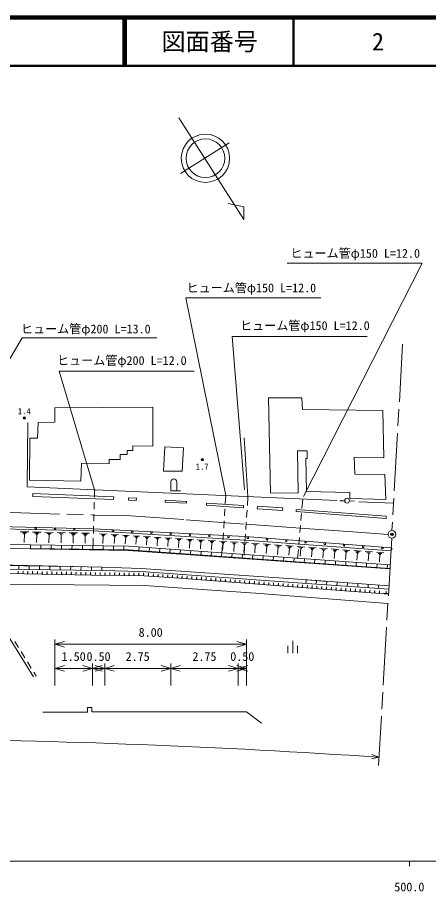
# Model space of a CAD drawing. Units: millimetres, scale not verified. Extents: x 40000 to 680000, y 20000 to 380000.
# Drawn here: x 486789 to 571969, y 198715 to 380000 of the extents above; entities that cross this region are included whole.
import ezdxf
from ezdxf.enums import TextEntityAlignment as Align

# ---------------------------------------------------------------- set-up
doc = ezdxf.new("R2010")
doc.units = ezdxf.units.MM
doc.header["$LTSCALE"] = 1000
doc.header["$PDMODE"] = 32
doc.header["$PDSIZE"] = 500
doc.linetypes.add('CHAIN', pattern=[18.5, 12, -1.5, 3.5, -1.5])
for name, color, linetype, lineweight in [('M-BGD', 7, 'Continuous', 13), ('M-BMK', 2, 'CHAIN', 13), ('M-BMK-SRVR', 3, 'Continuous', 13), ('M-STR-HTXT', 7, 'Continuous', 13), ('M-TTL', 2, 'Continuous', 140), ('M-TTL-BAND', 7, 'Continuous', 13), ('M-TTL-LINE', 7, 'Continuous', 50)]:
    doc.layers.add(name, color=color, linetype=linetype, lineweight=lineweight)
doc.layers.add('M-OTRS', color=6, linetype='Continuous')
doc.layers.add('M-TTL-TXT', color=7, linetype='Continuous')
doc.styles.add('ＭＳ ゴシック', font='')
doc.styles.get('ＭＳ ゴシック').set_extended_font_data('MS Gothic')

msp = doc.modelspace()

# ---------------------------------------------------------------- linework, layer by layer
at = {"layer": 'M-BGD'}
for p, q in [((533787, 292840), (534548, 280620)), ((509508, 289362), (508078, 289367)), ((518597, 281803), (518597, 283703)), ((519797, 283703), (519797, 281803)), ((502761, 282046), (502719, 280497)), ((518597, 281803), (520597, 281803)), ((502693, 279497), (502652, 277997)), ((529975, 280826), (529859, 279098)), ((534548, 280620), (534428, 278801)), ((545907, 280111), (545738, 278147)), ((554600, 279780), (553600, 279777)), ((555599, 279753), (556598, 279697)), ((557514, 279541), (564726, 279290)), ((529791, 278100), (529690, 276603)), ((534362, 277803), (534263, 276307)), ((502626, 276998), (502585, 275498)), ((529623, 275605), (529522, 274109)), ((545653, 277150), (545525, 275656)), ((502559, 274499), (502518, 272999)), ((534197, 275309), (534099, 273812)), ((545439, 274659), (545311, 273165)), ((487373, 273335), (489125, 273297)), ((487806, 273106), (488682, 273087)), ((488020, 272883), (488458, 272873)), ((488239, 272878), (488202, 271126)), ((489931, 273280), (491670, 273243)), ((490361, 273053), (491231, 273035)), ((490574, 272831), (491008, 272822)), ((490791, 272826), (490754, 271087)), ((492478, 273226), (494201, 273189)), ((492904, 273001), (493766, 272983)), ((493115, 272781), (493546, 272772)), ((493330, 272777), (493294, 271054)), ((495009, 273171), (496715, 273135)), ((495431, 272949), (496284, 272931)), ((495640, 272731), (496066, 272722)), ((495853, 272727), (495816, 271021)), ((497523, 273118), (499212, 273082)), ((497941, 272898), (498785, 272880)), ((498147, 272682), (498569, 272673)), ((498358, 272678), (498322, 270989)), ((500020, 273065), (501692, 273029)), ((500433, 272847), (501270, 272829)), ((500638, 272633), (501056, 272624)), ((500847, 272629), (500811, 270956)), ((502492, 272000), (502450, 270450)), ((503789, 272933), (505369, 272835)), ((504172, 272711), (504962, 272662)), ((504357, 272501), (504752, 272477)), ((504555, 272489), (504457, 270909)), ((506214, 272783), (507702, 272691)), ((506574, 272574), (507318, 272528)), ((506749, 272377), (507121, 272354)), ((506935, 272365), (506843, 270878)), ((508545, 272639), (509943, 272553)), ((508884, 272443), (509583, 272400)), ((509048, 272257), (509397, 272236)), ((509222, 272247), (509136, 270848)), ((510750, 272504), (512133, 272418)), ((511085, 272309), (511776, 272267)), ((511247, 272126), (511593, 272104)), ((511420, 272115), (511335, 270732)), ((512922, 272370), (514323, 272283)), ((513262, 272173), (513962, 272130)), ((513426, 271987), (513776, 271965)), ((513601, 271976), (513515, 270575)), ((515113, 272235), (516531, 272147)), ((515456, 272035), (516166, 271992)), ((517321, 272098), (518758, 272010)), ((519547, 271961), (521003, 271872)), ((529454, 273111), (529353, 271615)), ((534033, 272814), (533934, 271318)), ((545226, 272169), (545098, 270674)), ((489445, 269814), (424866, 270701)), ((489490, 270603), (489480, 269853)), ((491639, 270576), (491630, 269826)), ((493789, 270548), (493779, 269798)), ((495939, 270520), (495929, 269770)), ((498089, 270492), (498079, 269742)), ((500239, 270464), (500229, 269714)), ((502388, 270436), (502379, 269686)), ((504538, 270408), (504529, 269658)), ((506688, 270380), (506678, 269630)), ((508838, 270352), (508828, 269602)), ((511972, 270185), (511919, 269437)), ((515623, 271847), (515977, 271825)), ((515800, 271836), (515713, 270417)), ((517669, 271897), (518388, 271852)), ((517838, 271706), (518197, 271684)), ((518017, 271695), (517929, 270258)), ((519900, 271757), (520628, 271712)), ((520071, 271564), (520434, 271541)), ((520253, 271552), (520163, 270097)), ((521792, 271823), (523266, 271732)), ((522149, 271616), (522886, 271570)), ((522322, 271420), (522690, 271398)), ((522506, 271409), (522415, 269935)), ((524055, 271683), (525548, 271591)), ((524417, 271474), (525163, 271428)), ((524592, 271276), (524965, 271253)), ((524778, 271264), (524686, 269771)), ((526337, 271543), (527848, 271450)), ((526703, 271330), (527459, 271284)), ((526880, 271130), (527258, 271107)), ((527069, 271118), (526976, 269607)), ((528637, 271401), (530168, 271307)), ((529008, 271186), (529774, 271139)), ((529286, 270617), (529169, 268889)), ((529188, 270983), (529570, 270959)), ((529379, 270971), (529285, 269441)), ((530957, 271258), (532507, 271162)), ((531332, 271040), (532107, 270993)), ((531514, 270835), (531902, 270811)), ((531708, 270823), (531612, 269273)), ((533068, 271138), (534632, 271023)), ((533444, 270914), (534226, 270856)), ((533626, 270704), (534016, 270675)), ((533821, 270689), (533706, 269126)), ((533868, 270320), (533748, 268501)), ((535318, 270973), (536882, 270858)), ((535694, 270749), (536476, 270691)), ((535876, 270539), (536267, 270510)), ((536071, 270524), (535956, 268960)), ((537681, 270799), (539242, 270685)), ((538057, 270576), (538838, 270518)), ((538238, 270366), (538628, 270338)), ((538433, 270352), (538318, 268791)), ((540041, 270626), (541600, 270512)), ((540417, 270403), (541196, 270346)), ((540597, 270194), (540987, 270165)), ((540792, 270179), (540678, 268621)), ((542399, 270453), (543955, 270339)), ((542774, 270230), (543552, 270173)), ((544755, 270281), (546308, 270167)), ((509775, 269464), (489445, 269814)), ((489447, 269854), (509796, 269590)), ((490555, 269840), (490554, 269795)), ((492705, 269812), (492704, 269758)), ((494854, 269784), (494854, 269721)), ((497004, 269756), (497003, 269684)), ((499154, 269728), (499153, 269647)), ((501304, 269700), (501303, 269610)), ((503454, 269672), (503452, 269573)), ((505603, 269644), (505602, 269536)), ((507753, 269616), (507752, 269499)), ((509775, 269464), (563972, 265664)), ((509796, 269590), (563974, 265691)), ((510846, 269514), (510837, 269390)), ((512991, 269360), (512982, 269239)), ((514117, 270031), (514063, 269283)), ((515135, 269206), (515127, 269089)), ((516261, 269876), (516207, 269128)), ((517280, 269051), (517272, 268939)), ((518406, 269722), (518352, 268974)), ((519424, 268897), (519416, 268788)), ((520550, 269568), (520496, 268820)), ((521569, 268743), (521561, 268638)), ((522695, 269414), (522641, 268665)), ((523713, 268588), (523706, 268487)), ((524839, 269259), (524785, 268511)), ((525858, 268434), (525851, 268337)), ((526984, 269105), (526930, 268357)), ((529128, 268951), (529074, 268203)), ((531272, 268796), (531219, 268048)), ((533417, 268642), (533363, 267894)), ((535561, 268488), (535508, 267740)), ((537706, 268333), (537652, 267585)), ((542954, 270022), (543343, 269993)), ((543149, 270007), (543035, 268451)), ((545012, 269678), (544844, 267713)), ((545129, 270058), (545906, 270001)), ((545309, 269850), (545697, 269821)), ((545503, 269835), (545389, 268282)), ((547107, 270108), (548658, 269994)), ((547481, 269886), (548256, 269829)), ((547661, 269678), (548048, 269649)), ((547854, 269664), (547741, 268112)), ((549458, 269936), (551006, 269822)), ((549830, 269714), (550605, 269657)), ((550010, 269506), (550397, 269478)), ((550203, 269492), (550090, 267943)), ((551805, 269764), (553351, 269650)), ((552177, 269542), (552950, 269485)), ((552357, 269335), (552743, 269306)), ((552550, 269320), (552436, 267775)), ((554150, 269592), (555694, 269479)), ((554522, 269370), (555294, 269314)), ((554701, 269163), (555086, 269135)), ((554894, 269149), (554780, 267606)), ((556493, 269420), (558033, 269307)), ((556864, 269199), (557634, 269143)), ((557042, 268992), (557427, 268964)), ((557235, 268978), (557122, 267437)), ((558833, 269248), (560371, 269136)), ((559203, 269028), (559972, 268971)), ((559381, 268821), (559766, 268793)), ((559574, 268807), (559461, 267269)), ((561170, 269077), (562706, 268964)), ((561540, 268857), (562308, 268800)), ((561718, 268651), (562102, 268623)), ((561910, 268637), (561797, 267101)), ((479159, 266591), (504290, 265973)), ((528002, 268280), (527995, 268187)), ((530146, 268125), (530140, 268036)), ((532291, 267971), (532285, 267886)), ((534435, 267817), (534429, 267736)), ((536580, 267662), (536574, 267585)), ((538724, 267508), (538719, 267435)), ((539850, 268179), (539796, 267431)), ((540869, 267354), (540864, 267284)), ((541995, 268025), (541941, 267277)), ((543013, 267199), (543008, 267134)), ((544139, 267870), (544085, 267122)), ((545158, 267045), (545153, 266984)), ((546284, 267716), (546230, 266968)), ((547302, 266891), (547298, 266833)), ((548428, 267562), (548374, 266814)), ((549447, 266737), (549443, 266683)), ((550573, 267407), (550519, 266659)), ((551591, 266582), (551587, 266533)), ((552717, 267253), (552663, 266505)), ((554861, 267099), (554808, 266351)), ((557006, 266944), (556952, 266196)), ((559150, 266790), (559097, 266042)), ((561295, 266636), (561241, 265888)), ((504247, 265279), (479095, 265663)), ((498347, 266119), (479146, 266412)), ((487027, 264784), (486827, 264788)), ((486927, 264786), (486934, 265186)), ((487049, 265541), (487060, 266291)), ((488027, 264766), (487827, 264770)), ((487927, 264768), (487934, 265168)), ((488135, 266275), (488137, 266370)), ((489026, 264749), (488826, 264752)), ((488926, 264751), (488933, 265151)), ((489199, 265509), (489210, 266259)), ((490026, 264731), (489826, 264735)), ((489926, 264733), (489933, 265133)), ((490285, 266242), (490286, 266318)), ((491026, 264714), (490826, 264717)), ((490926, 264715), (490933, 265115)), ((491348, 265476), (491360, 266226)), ((492026, 264696), (491826, 264700)), ((491926, 264698), (491933, 265098)), ((492435, 266209), (492436, 266265)), ((493026, 264679), (492826, 264682)), ((492926, 264680), (492933, 265080)), ((493498, 265443), (493510, 266193)), ((493926, 264663), (493933, 265063)), ((494584, 266176), (494585, 266212)), ((494925, 264645), (494933, 265045)), ((495648, 265410), (495659, 266160)), ((495925, 264628), (495932, 265027)), ((496734, 266144), (496734, 266159)), ((496925, 264610), (496932, 265010)), ((497798, 265377), (497809, 266127)), ((497925, 264592), (497932, 264992)), ((498925, 264575), (498932, 264975)), ((499925, 264557), (499932, 264957)), ((499947, 265345), (499959, 266079)), ((500925, 264540), (500932, 264940)), ((501924, 264522), (501931, 264922)), ((502097, 265312), (502108, 266026)), ((502924, 264508), (502929, 264908)), ((503924, 264495), (503929, 264895)), ((504247, 265279), (504257, 265974)), ((512351, 265119), (504247, 265279)), ((504290, 265973), (512447, 265744)), ((504924, 264483), (504929, 264883)), ((505924, 264470), (505929, 264870)), ((506924, 264457), (506929, 264857)), ((507924, 264444), (507929, 264844)), ((508924, 264431), (508929, 264831)), ((509924, 264419), (509929, 264819)), ((510924, 264406), (510929, 264806)), ((511924, 264393), (511929, 264793)), ((545781, 262654), (512351, 265119)), ((512447, 265744), (545909, 263406)), ((512915, 264380), (512920, 264780)), ((513921, 264314), (513950, 264712)), ((553735, 266428), (553732, 266382)), ((555880, 266274), (555877, 266232)), ((558024, 266119), (558022, 266081)), ((560169, 265965), (560166, 265931)), ((562313, 265811), (562311, 265781)), ((563439, 266482), (563385, 265733)), ((494026, 264661), (493826, 264664)), ((495025, 264643), (494826, 264647)), ((496025, 264626), (495825, 264629)), ((497025, 264608), (496825, 264612)), ((498025, 264591), (497825, 264594)), ((499025, 264573), (498825, 264577)), ((500025, 264555), (499825, 264559)), ((501025, 264538), (500825, 264541)), ((502024, 264520), (501824, 264524)), ((503024, 264507), (502824, 264509)), ((504024, 264494), (503824, 264497)), ((505024, 264481), (504824, 264484)), ((506024, 264469), (505824, 264471)), ((507024, 264456), (506824, 264458)), ((508024, 264443), (507824, 264446)), ((509024, 264430), (508824, 264433)), ((510024, 264417), (509824, 264420)), ((511024, 264405), (510824, 264407)), ((512024, 264392), (511824, 264394)), ((513006, 264379), (512824, 264382)), ((513023, 264378), (513006, 264379)), ((514021, 264306), (513821, 264321)), ((515018, 264235), (514819, 264249)), ((514919, 264242), (514947, 264641)), ((516016, 264163), (515816, 264177)), ((515916, 264170), (515945, 264569)), ((517013, 264091), (516814, 264106)), ((516913, 264098), (516942, 264497)), ((518011, 264020), (517811, 264034)), ((517911, 264027), (517940, 264426)), ((519008, 263948), (518809, 263962)), ((518908, 263955), (518937, 264354)), ((520005, 263876), (519806, 263891)), ((519906, 263883), (519934, 264282)), ((521003, 263802), (520803, 263817)), ((520903, 263810), (520933, 264208)), ((522000, 263726), (521800, 263741)), ((521900, 263734), (521930, 264132)), ((522997, 263650), (522797, 263665)), ((522897, 263658), (522928, 264057)), ((523994, 263574), (523795, 263589)), ((523894, 263582), (523925, 263981)), ((524991, 263498), (524792, 263513)), ((524891, 263506), (524922, 263905)), ((525988, 263422), (525789, 263437)), ((525889, 263430), (525919, 263829)), ((526985, 263346), (526786, 263362)), ((526886, 263354), (526916, 263753)), ((527982, 263270), (527783, 263286)), ((527883, 263278), (527913, 263677)), ((528980, 263195), (528780, 263210)), ((528880, 263202), (528910, 263601)), ((529977, 263119), (529777, 263134)), ((529877, 263126), (529907, 263525)), ((530974, 263043), (530774, 263058)), ((530874, 263050), (530904, 263449)), ((531971, 262967), (531771, 262982)), ((531871, 262974), (531902, 263373)), ((532968, 262891), (532769, 262906)), ((532868, 262898), (532899, 263297)), ((533865, 262822), (533896, 263221)), ((534863, 262747), (534893, 263145)), ((535860, 262671), (535890, 263069)), ((536857, 262595), (536887, 262994)), ((537854, 262519), (537884, 262918)), ((550923, 263048), (545907, 263397)), ((545909, 263406), (563768, 262132)), ((546567, 262599), (546619, 263347)), ((547691, 263273), (547692, 263279)), ((548712, 262450), (548764, 263198)), ((549836, 263124), (549836, 263126)), ((550857, 262301), (550909, 263049)), ((553002, 262152), (553053, 262896)), ((533965, 262815), (533766, 262830)), ((534962, 262739), (534763, 262754)), ((535959, 262663), (535760, 262678)), ((536956, 262587), (536757, 262602)), ((537954, 262511), (537754, 262526)), ((538951, 262435), (538751, 262450)), ((538851, 262443), (538881, 262842)), ((539948, 262359), (539748, 262374)), ((539848, 262367), (539878, 262766)), ((540945, 262283), (540746, 262299)), ((540845, 262291), (540876, 262690)), ((541942, 262207), (541743, 262223)), ((541842, 262215), (541873, 262614)), ((542939, 262132), (542740, 262147)), ((542839, 262139), (542870, 262538)), ((543936, 262056), (543737, 262071)), ((543837, 262063), (543867, 262462)), ((544933, 261980), (544734, 261995)), ((544834, 261987), (544864, 262386)), ((545930, 261904), (545731, 261919)), ((563726, 261407), (545781, 262654)), ((545831, 261911), (545861, 262310)), ((546928, 261828), (546728, 261843)), ((546828, 261835), (546858, 262234)), ((547925, 261752), (547725, 261767)), ((547825, 261759), (547855, 262158)), ((548922, 261676), (548722, 261691)), ((548822, 261684), (548852, 262082)), ((549919, 261600), (549720, 261615)), ((549819, 261608), (549850, 262006)), ((550916, 261524), (550717, 261539)), ((550816, 261532), (550847, 261931)), ((551913, 261448), (551714, 261463)), ((551813, 261456), (551844, 261855)), ((552910, 261372), (552711, 261387)), ((552811, 261380), (552841, 261779)), ((553907, 261296), (553708, 261312)), ((553808, 261304), (553838, 261703)), ((554905, 261220), (554705, 261236)), ((554805, 261228), (554835, 261627)), ((555146, 262003), (555198, 262743)), ((555902, 261144), (555702, 261160)), ((555802, 261152), (555832, 261551)), ((556899, 261069), (556699, 261084)), ((556799, 261076), (556829, 261475)), ((557291, 261854), (557342, 262590)), ((557796, 261000), (557827, 261399)), ((558793, 260924), (558824, 261323)), ((559436, 261705), (559487, 262437)), ((559790, 260848), (559821, 261247)), ((560787, 260772), (560818, 261171)), ((561581, 261556), (561631, 262284)), ((561785, 260697), (561815, 261095)), ((557896, 260993), (557696, 261008)), ((558893, 260917), (558694, 260932)), ((559890, 260841), (559691, 260856)), ((560887, 260765), (560688, 260780)), ((561884, 260689), (561685, 260704)), ((563679, 260552), (562682, 260628)), ((563181, 260590), (563211, 260989)), ((486238, 250602), (487023, 249324)), ((543827, 250678), (543827, 248178)), ((487546, 248472), (488331, 247193)), ((542827, 249678), (542827, 248178)), ((544827, 249678), (544827, 248178)), ((488854, 246341), (489639, 245063)), ((490162, 244211), (490686, 243357))]:
    msp.add_line(p, q, dxfattribs=at)
for points in [[(546806, 290125), (544814, 290125), (544983, 281319), (539226, 281404), (538803, 301131), (545745, 301131), (545830, 298676), (562509, 298507), (562679, 288685), (556583, 288770), (556667, 285299), (562933, 285214), (563102, 280049), (555651, 280219)], [(489357, 292749), (490966, 292749), (491051, 295967), (494522, 296051), (494522, 299015), (514842, 299184), (514842, 291056), (510693, 291141), (510693, 290209), (509508, 290209), (509508, 289362)], [(488934, 295967), (488765, 282674), (552942, 279795)], [(508078, 289367), (508062, 288345), (505783, 288347), (505759, 287418), (500025, 287585), (499941, 283859), (489273, 284029), (489357, 292749)], [(555651, 280219), (555650, 281490), (546677, 281658), (546574, 288510), (546811, 288529), (546806, 290125)], [(361121, 265411), (360632, 267992), (360658, 272612), (362967, 277167), (395269, 276548), (502544, 273969), (534000, 272317), (564231, 269967)], [(363163, 276484), (395247, 275801), (502532, 273511), (533951, 271574), (564186, 269357)], [(361351, 272763), (385011, 272498), (424998, 271724), (489490, 270603), (509828, 270339), (564017, 266440)], [(445235, 265324), (481321, 264727), (502143, 264361), (512999, 264222), (520361, 263693), (563667, 260395)], [(457057, 262384), (478257, 262318), (490105, 243216)], [(479959, 260830), (479451, 261677), (479959, 262354), (483854, 262439), (505867, 262269), (513064, 262185), (536080, 260596), (563556, 258475)], [(492067, 235920), (501300, 235920), (501300, 236912), (501300, 235920), (501300, 236848), (502165, 236848), (502165, 235962), (534219, 235962), (537389, 233661)]]:
    msp.add_lwpolyline(points, dxfattribs=at)
for points in [[(517316, 290966), (517054, 285910), (520934, 285920), (521185, 290765)], [(489956, 280680), (506705, 280017), (506728, 280602), (489979, 281266)], [(509812, 279868), (511410, 279826), (511424, 280330), (509825, 280372)], [(517402, 279500), (521786, 279239), (521810, 279634), (517426, 279895)], [(525976, 279273), (533638, 278748), (533608, 278315), (525946, 278840)], [(536530, 278666), (541775, 278317), (541737, 277744), (536492, 278093)], [(544512, 277503), (563166, 276100), (563200, 276546), (544546, 277950)]]:
    msp.add_lwpolyline(points, close=True, dxfattribs=at)
for centre, radius in [((488199, 296949), 250), ((488199, 296949), 204), ((488199, 296949), 159), ((488199, 296949), 114), ((488199, 296949), 68.2), ((488199, 296949), 22.7), ((525100, 288294), 250), ((525100, 288294), 204), ((525100, 288294), 159), ((525100, 288294), 114), ((525100, 288294), 68.2), ((525100, 288294), 22.7), ((555100, 279781), 500), ((490575, 274057), 175), ((494574, 273961), 175), ((498573, 273865), 175), ((506560, 273558), 175), ((510555, 273348), 175), ((514549, 273138), 175), ((518544, 272928), 175), ((522538, 272718), 175), ((526533, 272509), 175), ((530527, 272299), 175), ((534516, 272076), 175), ((538504, 271766), 175), ((542492, 271456), 175), ((546480, 271146), 175), ((550468, 270836), 175), ((554456, 270526), 175), ((558444, 270216), 175), ((562432, 269906), 175)]:
    msp.add_circle(centre, radius, dxfattribs=at)
for centre, radius, start, end in [((519197, 283703), 600, 0, 180), ((564216, 269780), 188, 265.55624, 85.55624)]:
    msp.add_arc(centre, radius, start, end, dxfattribs=at)
at = {"layer": 'M-BMK'}
for p, q in [((566610, 312261), (564401, 273593)), ((564339, 271995), (561608, 224826))]:
    msp.add_line(p, q, dxfattribs=at)
msp.add_lwpolyline([(465004, 277902), (502569, 276806), (509257, 276687), (521769, 275831), (534258, 274894), (545390, 274054), (557243, 273237), (563585, 272783)], dxfattribs=at)
at = {"layer": 'M-BMK-SRVR'}
for p, q in [((520256, 359188), (533703, 338112)), ((530648, 354018), (520555, 347623)), ((533715, 340711), (530433, 341402)), ((533703, 338112), (533715, 340711))]:
    msp.add_line(p, q, dxfattribs=at)
for centre, radius in [((525739, 350795), 5016), ((525739, 350795), 4013), ((564385, 272794), 800)]:
    msp.add_circle(centre, radius, dxfattribs=at)
at = {"layer": 'M-OTRS'}
msp.add_point((564385, 272794), dxfattribs=at)
at = {"layer": 'M-STR-HTXT'}
for p, q in [((494555, 241471), (494555, 250997)), ((494555, 249997), (496555, 250597)), ((534231, 249997), (532231, 250597)), ((534231, 241471), (534231, 250997)), ((494555, 249997), (534231, 249997)), ((494555, 249997), (496555, 249397)), ((534231, 249997), (532231, 249397)), ((494555, 244997), (496555, 245597)), ((494555, 244997), (502312, 244997)), ((494555, 244997), (496555, 244397)), ((502312, 244997), (500312, 245597)), ((502312, 244997), (500312, 244397)), ((502312, 241471), (502312, 245997)), ((502312, 244997), (504312, 245597)), ((502312, 244997), (504858, 244997)), ((502312, 244997), (504312, 244397)), ((504858, 244997), (502858, 245597)), ((504858, 244997), (502858, 244397)), ((504858, 241471), (504858, 245997)), ((504858, 244997), (506858, 245597)), ((504858, 244997), (518536, 244997)), ((504858, 244997), (506858, 244397)), ((518536, 244997), (516536, 245597)), ((518536, 244997), (516536, 244397)), ((518536, 241471), (518536, 245997)), ((518536, 244997), (520536, 245597)), ((518536, 244997), (532525, 244997)), ((518536, 244997), (520536, 244397)), ((532525, 244997), (530525, 245597)), ((532525, 244997), (530525, 244397)), ((534231, 244997), (532231, 245597)), ((534231, 244997), (532231, 244397)), ((532525, 241471), (532525, 245997)), ((532525, 244997), (534525, 245597)), ((532525, 244997), (534231, 244997)), ((532525, 244997), (534525, 244397)), ((561706, 226568), (560239, 227117)), ((561706, 226568), (560179, 226219))]:
    msp.add_line(p, q, dxfattribs=at)
for points in [[(546074, 280639), (570625, 329026), (542681, 329026)], [(529975, 280826), (521683, 321824), (549648, 321824)], [(533801, 282052), (531302, 313853), (559267, 313853)], [(470094, 283476), (487734, 313570), (515699, 313570)], [(502761, 282046), (495425, 306635), (523390, 306635)]]:
    msp.add_lwpolyline(points, dxfattribs=at)
msp.add_arc((442766, -1550941), 1781484, 86.17181, 92.53638, dxfattribs=at)
at = {"layer": 'M-TTL'}
msp.add_line((680000, 380000), (40000, 380000), dxfattribs=at)
at = {"layer": 'M-TTL-BAND'}
for p, q in [((40000, 205000), (579000, 205000)), ((568000, 205000), (568000, 204000))]:
    msp.add_line(p, q, dxfattribs=at)
at = {"layer": 'M-TTL-LINE'}
for p, q in [((508747, 380000), (508747, 370000)), ((509247, 380000), (509247, 370000)), ((543997, 380000), (543997, 370000)), ((40000, 370000), (680000, 370000))]:
    msp.add_line(p, q, dxfattribs=at)

# ---------------------------------------------------------------- texts
at = {"layer": 'M-BGD', "style": 'ＭＳ ゴシック'}
for s, p in [('1.4', (486860, 297269)), ('1.7', (523714, 285797))]:
    msp.add_text(s, height=1320, dxfattribs=at).set_placement(p, align=Align.BOTTOM_LEFT)
at = {"layer": 'M-STR-HTXT', "style": 'ＭＳ ゴシック'}
for s, p in [('ヒューム管φ150 L=12.0', (556778, 331078)), ('ヒューム管φ150 L=12.0', (535253, 323909)), ('ヒューム管φ150 L=12.0', (546349, 316082)), ('ヒューム管φ200 L=13.0', (500946, 315393)), ('ヒューム管φ200 L=12.0', (508421, 308850))]:
    msp.add_text(s, height=1833, dxfattribs=at).set_placement(p, align=Align.MIDDLE_CENTER)
for s, p in [('8.00', (514393, 250997)), ('1.50', (498433, 245997)), ('0.50', (503585, 245997)), ('2.75', (511697, 245997)), ('2.75', (525530, 245997)), ('0.50', (533378, 245997))]:
    msp.add_text(s, height=1833, dxfattribs=at).set_placement(p, align=Align.BOTTOM_CENTER)
at = {"layer": 'M-TTL-BAND', "style": 'ＭＳ ゴシック'}
msp.add_text('500.0', height=1833, dxfattribs=at).set_placement((568000, 198195), align=Align.BOTTOM_CENTER)
at = {"layer": 'M-TTL-TXT', "style": 'ＭＳ ゴシック'}
for s, p in [('図面番号', (526622, 375000)), ('2', (561497, 375000))]:
    msp.add_text(s, height=3666, dxfattribs=at).set_placement(p, align=Align.MIDDLE_CENTER)

doc.saveas('drawing.dxf')
